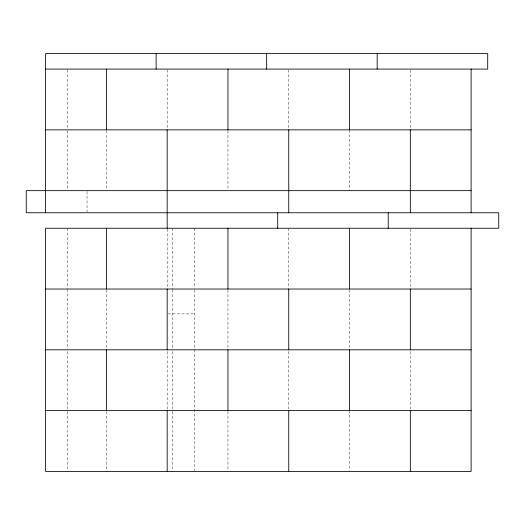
<?xml version="1.0" encoding="UTF-8"?>
<svg xmlns="http://www.w3.org/2000/svg" width="525" height="525" viewBox="0 0 525 525"><rect width="100%" height="100%" fill="white"/><g stroke="black" fill="none" stroke-linecap="round" stroke-linejoin="round"><path stroke-width="0.39" stroke-dasharray="2.62 1.97" d="M167.987 313.897L194.801 313.897M410.327 69.891L410.327 128.244M410.327 229.044L410.327 288.218M410.327 351.435L410.327 409.795M349.538 129.865L349.538 190.66M349.538 289.839L349.538 349.007M349.538 410.602L349.538 470.584M288.75 69.891L288.75 128.244M288.75 228.237L288.75 288.218M288.75 351.435L288.75 409.795M227.962 130.679L227.962 189.847M227.962 289.839L227.962 349.007M227.962 411.416L227.962 470.584M194.801 228.237L194.801 288.218M194.801 289.839L194.801 471.398M172.699 228.237L172.699 289.026M172.699 289.839L172.699 349.814M172.699 351.435L172.699 410.602M172.699 411.416L172.699 471.398M167.173 69.891L167.173 128.244M167.173 229.044L167.173 288.218M167.173 351.435L167.173 409.795M106.385 130.679L106.385 189.847M106.385 289.839L106.385 349.007M106.385 411.416L106.385 470.584M87.038 191.474L87.038 211.942M67.699 69.891L67.699 128.244M67.699 130.679L67.699 190.66M67.699 228.237L67.699 288.218M67.699 289.026L67.699 349.007M67.699 351.435L67.699 409.795M67.699 411.416L67.699 470.584"/><path stroke-width="0.79" d="M45.59 69.077L487.699 69.077L487.699 53.603L45.59 53.603L45.59 212.763M45.59 129.865L471.115 129.865M471.115 190.66L26.25 190.66L26.25 212.763L498.75 212.763L498.75 228.237L45.59 228.237L45.59 471.398L471.115 471.398L471.115 228.237M45.59 289.026L471.115 289.026M45.59 349.814L471.115 349.814M45.59 410.602L471.115 410.602M471.115 69.077L471.115 212.763M410.327 129.865L410.327 212.763M410.327 289.026L410.327 349.814M410.327 410.602L410.327 471.398M388.224 212.763L388.224 228.237M377.173 53.603L377.173 69.077M349.538 69.077L349.538 129.865M349.538 228.237L349.538 289.026M349.538 349.814L349.538 410.602M288.75 129.865L288.75 212.763M288.75 289.026L288.75 349.814M288.75 410.602L288.75 471.398M277.699 212.763L277.699 228.237M266.647 53.603L266.647 69.077M227.962 69.077L227.962 129.865M227.962 228.237L227.962 289.026M227.962 349.814L227.962 410.602M167.173 129.865L167.173 228.237M167.173 289.026L167.173 349.814M167.173 410.602L167.173 471.398M156.115 53.603L156.115 69.077M106.385 69.077L106.385 129.865M106.385 228.237L106.385 289.026M106.385 349.814L106.385 410.602"/></g></svg>
